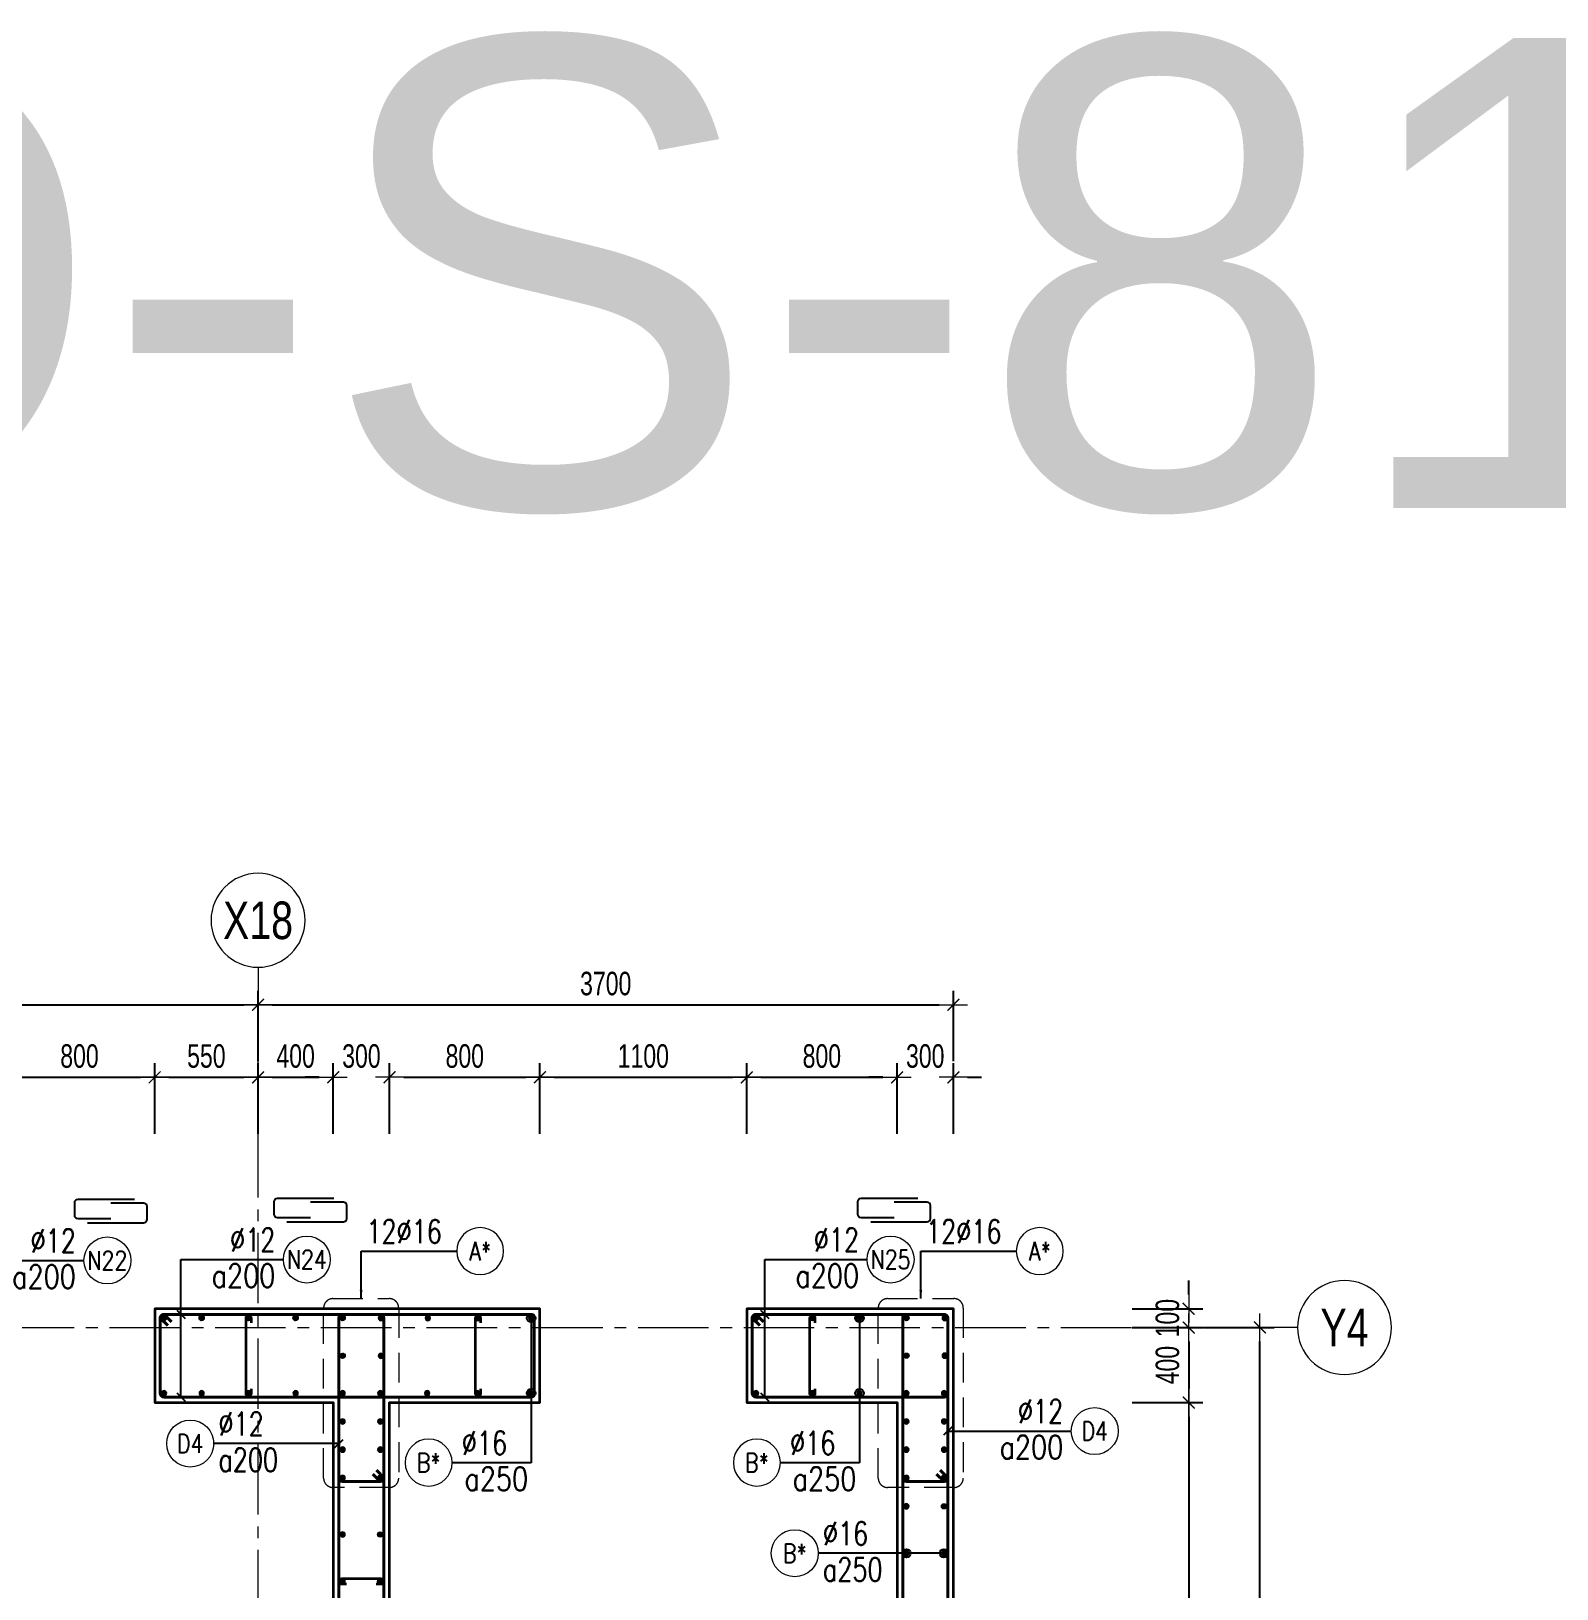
# Model space of a CAD drawing. Header units: millimetres. Extents: x 738475 to 1279438, y -34239 to 156422.
# Drawn here: x 1071865 to 1079982, y 109507 to 117798 of the extents above; entities that cross this region are included whole.
import ezdxf
from ezdxf.enums import TextEntityAlignment as Align

# ---------------------------------------------------------------- set-up
doc = ezdxf.new("R2010")
doc.units = ezdxf.units.MM
doc.header["$MEASUREMENT"] = 0
for name, pattern in [('HIDDEN2', [4.7625, 3.175, -1.5875]), ('HT_Dim Grid$0$CENTER2', [1.125, 0.75, -0.125, 0.125, -0.125]), ('HT_Grid$0$CENTER2', [1.125, 0.75, -0.125, 0.125, -0.125])]:
    doc.linetypes.add(name, pattern=pattern)
doc.layers.get('0').update_dxf_attribs({"lineweight": 20})
doc.layers.get('Defpoints').update_dxf_attribs({"color": 151, "lineweight": 9})
for name, color, linetype, lineweight in [('HT_Dim Grid$0$NDC_S_AXIS', 5, 'HT_Dim Grid$0$CENTER2', 13), ('HT_Dim Grid$0$NDC_S_SYMBOL', 1, 'Continuous', 15), ('HT_Dim Grid$0$NDC_S_TEXT SYMBOL', 7, 'Continuous', 20), ('HT_Grid$0$NDC_S_AXIS', 5, 'HT_Grid$0$CENTER2', 13), ('KC-LEADER', 153, 'Continuous', 18), ('KC-THEP', 6, 'Continuous', 40), ('NDC_S_DIM', 1, 'Continuous', 15), ('NDC_S_ENG TEXT', 2, 'Continuous', 20), ('NDC_S_HIDDEN', 8, 'HIDDEN2', 13), ('NDC_S_LEADER', 1, 'Continuous', 15), ('NDC_S_REBAR', 4, 'Continuous', 35), ('NDC_S_STIRRUP', 4, 'Continuous', 40), ('NDC_S_VN TEXT', 7, 'Continuous', 20), ('NDC_S_WALL', 6, 'Continuous', 35)]:
    doc.layers.add(name, color=color, linetype=linetype, lineweight=lineweight)
doc.layers.add('Leader', color=6, linetype='Continuous')
doc.layers.add('Ligature', color=1, linetype='Continuous')
doc.styles.add('HT_Dim Grid$0$NDC_ANNO', font='', dxfattribs={"width": 0.8})
doc.styles.add('NDC_DIM', font='', dxfattribs={"width": 0.75})
doc.styles.add('NDC_EN TXT', font='romans.shx', dxfattribs={"width": 0.8})
doc.styles.get("Standard").update_dxf_attribs({"font": 'arial.ttf'})
doc.styles.get('HT_Dim Grid$0$NDC_ANNO').set_extended_font_data('Dotum')
doc.styles.get('NDC_DIM').set_extended_font_data('Dotum')
doc.dimstyles.new('NDC_dim_30', dxfattribs={"dimscale": 30, "dimtxt": 2.5, "dimasz": 1.5, "dimexe": 1.5, "dimexo": 2.5, "dimgap": 1, "dimtad": 1, "dimdec": 0, "dimzin": 0, "dimdsep": 46, "dimtxsty": 'NDC_DIM', "dimblk": 'DIMMARK', "dimcen": 0.09, "dimdle": 1.2, "dimclrd": 1, "dimclre": 1, "dimclrt": 3, "dimadec": 0, "dimazin": 0, "dimtfac": 1, "dimtdec": 0, "dimtix": 1, "dimtofl": 0, "dimtmove": 0, "dimatfit": 3, "dimfxl": 6, "dimfxlon": 1, "dimtolj": 1, "dimtzin": 0, "dimarcsym": 0})
doc.dimstyles.new('NDC_dim_50', dxfattribs={"dimscale": 50, "dimtxt": 2.5, "dimasz": 1.5, "dimexe": 1.5, "dimexo": 2.5, "dimgap": 1, "dimtad": 1, "dimdec": 0, "dimzin": 0, "dimdsep": 46, "dimtxsty": 'NDC_DIM', "dimblk": 'DIMMARK', "dimcen": 0.09, "dimdle": 1.2, "dimclrd": 1, "dimclre": 1, "dimclrt": 3, "dimadec": 0, "dimazin": 0, "dimtfac": 1, "dimtdec": 0, "dimtix": 1, "dimtofl": 0, "dimtmove": 0, "dimatfit": 3, "dimfxl": 6, "dimfxlon": 1, "dimtolj": 1, "dimtzin": 0, "dimarcsym": 0})

# ---------------------------------------------------------------- blocks, each defined once
blk = doc.blocks.new('THEP')
at = {"layer": 'KC-LEADER', "color": 6}
blk.add_circle((0, 0), 14, dxfattribs=at)
at = {"layer": 'KC-THEP'}
for p, q in [((-14, 0), (14, 0)), ((9.9, 9.9), (-9.9, -9.9)), ((-9.9, 9.9), (9.9, -9.9)), ((0, 14), (0, -14))]:
    blk.add_line(p, q, dxfattribs=at)
blk = doc.blocks.new('DIMMARK')
at = {"layer": 'NDC_S_DIM', "color": 1}
blk.add_line((-1.5, 0), (1, 0), dxfattribs=at)
at = {"layer": 'NDC_S_DIM', "color": 2, "const_width": 0.1}
blk.add_lwpolyline([(-0.42, -0.42), (0.42, 0.42)], dxfattribs=at)
blk = doc.blocks.new('*U13')
blk.add_circle((-2.5, 0), 2.5)
at = {"layer": 'NDC_S_VN TEXT', "color": 3, "style": 'NDC_EN TXT', "width": 0.75}
blk.add_attdef('DK1', (0.5, 0.85), '', height=2.5, dxfattribs=at)
at = {"layer": 'NDC_S_VN TEXT', "color": 7, "style": 'NDC_EN TXT', "width": 0.8}
blk.add_attdef('SH2', text='', height=2, dxfattribs=at).set_placement((-2.5, 0), align=Align.MIDDLE)
blk = doc.blocks.new('*U10')
blk.add_circle((2.5, 0), 2.5)
at = {"layer": 'NDC_S_VN TEXT', "color": 3, "style": 'NDC_EN TXT'}
for tag, width, p in [('DK2', 0.75, (-0.85, 0.85)), ('KC2', 0.8, (-0.85, -2.97))]:
    blk.add_attdef(tag, text='', height=2.5, dxfattribs=dict(at, width=width)).set_placement(p, align=Align.RIGHT)
at = {"layer": 'NDC_S_VN TEXT', "color": 7, "style": 'NDC_EN TXT', "width": 0.8}
blk.add_attdef('SH3', text='', height=2, dxfattribs=at).set_placement((2.5, 0), align=Align.MIDDLE)
blk = doc.blocks.new('*U11')
blk.add_circle((-2.5, 0), 2.5)
at = {"layer": 'NDC_S_VN TEXT', "color": 3, "style": 'NDC_EN TXT', "width": 0.75}
for tag, p in [('DK1', (0.5, 0.85)), ('KC1', (0.5, -2.97))]:
    blk.add_attdef(tag, p, '', height=2.5, dxfattribs=at)
at = {"layer": 'NDC_S_VN TEXT', "color": 7, "style": 'NDC_EN TXT', "width": 0.8}
blk.add_attdef('SH2', text='', height=2, dxfattribs=at).set_placement((-2.5, 0), align=Align.MIDDLE)
blk = doc.blocks.new('*D1161')
at = {"layer": 'Defpoints', "color": 0, "transparency": 16777216}
for p in [(1073071.7, 112615.3), (1073071.7, 111712.3), (1064282.8, 110918.1)]:
    blk.add_point(p, dxfattribs=at)
at = {"layer": 'NDC_S_DIM', "color": 1, "lineweight": -2, "transparency": 16777216}
for p, q in [((1064282.8, 112315.3), (1064282.8, 112690.3)), ((1073071.7, 112315.3), (1073071.7, 112690.3)), ((1064357.8, 112615.3), (1072996.7, 112615.3))]:
    blk.add_line(p, q, dxfattribs=at)
at = {"layer": 'NDC_S_DIM', "color": 1, "lineweight": -2, "transparency": 16777216, "xscale": 75, "yscale": 75, "zscale": 75, "rotation": 180}
blk.add_blockref('DIMMARK', (1064282.8, 112615.3), dxfattribs=at)
at = {"layer": 'NDC_S_DIM', "color": 1, "lineweight": -2, "transparency": 16777216, "xscale": 75, "yscale": 75, "zscale": 75}
blk.add_blockref('DIMMARK', (1073071.7, 112615.3), dxfattribs=at)
at = {"layer": 'NDC_S_DIM', "color": 3, "transparency": 16777216, "insert": (1068677.2, 112727.9), "char_height": 125, "attachment_point": 5, "style": 'NDC_DIM'}
blk.add_mtext('\\A1;8789', dxfattribs=at)
blk = doc.blocks.new('*D1162')
at = {"layer": 'Defpoints', "color": 0, "transparency": 16777216}
for p in [(1076771.7, 110997.8), (1078023.5, 110997.8), (1076771.7, 110897.8)]:
    blk.add_point(p, dxfattribs=at)
at = {"layer": 'NDC_S_DIM', "color": 1, "lineweight": -2, "transparency": 16777216}
for p, q in [((1078023.5, 111072.8), (1078023.5, 111147.8)), ((1077723.5, 110997.8), (1078098.5, 110997.8)), ((1077723.5, 110897.8), (1078098.5, 110897.8)), ((1078023.5, 110822.8), (1078023.5, 110747.8))]:
    blk.add_line(p, q, dxfattribs=at)
at = {"layer": 'NDC_S_DIM', "color": 1, "lineweight": -2, "transparency": 16777216, "xscale": 75, "yscale": 75, "zscale": 75}
for p, rotation in [((1078023.5, 110997.8), 270), ((1078023.5, 110897.8), 90)]:
    blk.add_blockref('DIMMARK', p, dxfattribs=dict(at, rotation=rotation))
at = {"layer": 'NDC_S_DIM', "color": 3, "transparency": 16777216, "insert": (1077910.9, 110947.8), "char_height": 125, "attachment_point": 5, "rotation": 90, "style": 'NDC_DIM'}
blk.add_mtext('\\A1;100', dxfattribs=at)
blk = doc.blocks.new('*D1163')
at = {"layer": 'Defpoints', "color": 0, "transparency": 16777216}
for p in [(1076771.7, 110897.8), (1078402.6, 110897.8), (1076771.7, 101897.8)]:
    blk.add_point(p, dxfattribs=at)
at = {"layer": 'NDC_S_DIM', "color": 1, "lineweight": -2, "transparency": 16777216}
for p, q in [((1078102.6, 110897.8), (1078477.6, 110897.8)), ((1078402.6, 101972.8), (1078402.6, 110822.8)), ((1078102.6, 101897.8), (1078477.6, 101897.8))]:
    blk.add_line(p, q, dxfattribs=at)
at = {"layer": 'NDC_S_DIM', "color": 1, "lineweight": -2, "transparency": 16777216, "xscale": 75, "yscale": 75, "zscale": 75}
for p, rotation in [((1078402.6, 110897.8), 90), ((1078402.6, 101897.8), 270)]:
    blk.add_blockref('DIMMARK', p, dxfattribs=dict(at, rotation=rotation))
at = {"layer": 'NDC_S_DIM', "color": 3, "transparency": 16777216, "insert": (1078290, 106397.8), "char_height": 125, "attachment_point": 5, "rotation": 90, "style": 'NDC_DIM'}
blk.add_mtext('\\A1;9000', dxfattribs=at)
blk = doc.blocks.new('A$C72321851')
at = {"layer": 'Ligature'}
for points in [[(-60.9, -129.3), (-60.9, 170.9, -0.414214), (-43.3, 188.5), (25.8, 188.5, -0.414214), (43.4, 170.9), (43.4, -4.3)], [(-39.7, -4.3), (-39.7, -179.5, 0.414214), (-22.1, -197.1), (47, -197.1, 0.414214), (64.6, -179.5), (64.6, 120.7)]]:
    blk.add_lwpolyline(points, format="xyb", dxfattribs=at)
blk = doc.blocks.new('*D1168')
at = {"layer": 'Defpoints', "color": 0, "ltscale": 200, "transparency": 16777216}
for p in [(1072521.7, 112229.5), (1071721.7, 110497.8), (1072521.7, 110497.8)]:
    blk.add_point(p, dxfattribs=at)
at = {"layer": 'NDC_S_DIM', "color": 1, "lineweight": -2, "ltscale": 200, "transparency": 16777216}
for p, q in [((1071721.7, 111929.5), (1071721.7, 112304.5)), ((1072521.7, 111929.5), (1072521.7, 112304.5)), ((1071796.7, 112229.5), (1072446.7, 112229.5))]:
    blk.add_line(p, q, dxfattribs=at)
at = {"layer": 'NDC_S_DIM', "color": 1, "lineweight": -2, "ltscale": 200, "transparency": 16777216, "xscale": 75, "yscale": 75, "zscale": 75, "rotation": 180}
blk.add_blockref('DIMMARK', (1071721.7, 112229.5), dxfattribs=at)
at = {"layer": 'NDC_S_DIM', "color": 1, "lineweight": -2, "ltscale": 200, "transparency": 16777216, "xscale": 75, "yscale": 75, "zscale": 75}
blk.add_blockref('DIMMARK', (1072521.7, 112229.5), dxfattribs=at)
at = {"layer": 'NDC_S_DIM', "color": 3, "ltscale": 200, "transparency": 16777216, "insert": (1072121.7, 112342.1), "char_height": 125, "attachment_point": 5, "style": 'NDC_DIM'}
blk.add_mtext('\\A1;800', dxfattribs=at)
blk = doc.blocks.new('*D1169')
at = {"layer": 'Defpoints', "color": 0, "ltscale": 200, "transparency": 16777216}
for p in [(1073771.7, 112229.5), (1073471.7, 110497.8), (1073771.7, 110497.8)]:
    blk.add_point(p, dxfattribs=at)
at = {"layer": 'NDC_S_DIM', "color": 1, "lineweight": -2, "ltscale": 200, "transparency": 16777216}
for p, q in [((1073471.7, 111929.5), (1073471.7, 112304.5)), ((1073771.7, 111929.5), (1073771.7, 112304.5)), ((1073396.7, 112229.5), (1073321.7, 112229.5)), ((1073846.7, 112229.5), (1073921.7, 112229.5))]:
    blk.add_line(p, q, dxfattribs=at)
at = {"layer": 'NDC_S_DIM', "color": 1, "lineweight": -2, "ltscale": 200, "transparency": 16777216, "xscale": 75, "yscale": 75, "zscale": 75}
blk.add_blockref('DIMMARK', (1073471.7, 112229.5), dxfattribs=at)
at = {"layer": 'NDC_S_DIM', "color": 1, "lineweight": -2, "ltscale": 200, "transparency": 16777216, "xscale": 75, "yscale": 75, "zscale": 75, "rotation": 180}
blk.add_blockref('DIMMARK', (1073771.7, 112229.5), dxfattribs=at)
at = {"layer": 'NDC_S_DIM', "color": 3, "ltscale": 200, "transparency": 16777216, "insert": (1073621.7, 112342.1), "char_height": 125, "attachment_point": 5, "style": 'NDC_DIM'}
blk.add_mtext('\\A1;300', dxfattribs=at)
blk = doc.blocks.new('*D1170')
at = {"layer": 'Defpoints', "color": 0, "ltscale": 200, "transparency": 16777216}
for p in [(1074571.7, 112229.5), (1073771.7, 110497.8), (1074571.7, 110497.8)]:
    blk.add_point(p, dxfattribs=at)
at = {"layer": 'NDC_S_DIM', "color": 1, "lineweight": -2, "ltscale": 200, "transparency": 16777216}
for p, q in [((1073771.7, 111929.5), (1073771.7, 112304.5)), ((1074571.7, 111929.5), (1074571.7, 112304.5)), ((1073846.7, 112229.5), (1074496.7, 112229.5))]:
    blk.add_line(p, q, dxfattribs=at)
at = {"layer": 'NDC_S_DIM', "color": 1, "lineweight": -2, "ltscale": 200, "transparency": 16777216, "xscale": 75, "yscale": 75, "zscale": 75, "rotation": 180}
blk.add_blockref('DIMMARK', (1073771.7, 112229.5), dxfattribs=at)
at = {"layer": 'NDC_S_DIM', "color": 1, "lineweight": -2, "ltscale": 200, "transparency": 16777216, "xscale": 75, "yscale": 75, "zscale": 75}
blk.add_blockref('DIMMARK', (1074571.7, 112229.5), dxfattribs=at)
at = {"layer": 'NDC_S_DIM', "color": 3, "ltscale": 200, "transparency": 16777216, "insert": (1074171.7, 112342.1), "char_height": 125, "attachment_point": 5, "style": 'NDC_DIM'}
blk.add_mtext('\\A1;800', dxfattribs=at)
blk = doc.blocks.new('*D1171')
at = {"layer": 'Defpoints', "color": 0, "ltscale": 200, "transparency": 16777216}
for p in [(1075671.7, 112229.5), (1074571.7, 110497.8), (1075671.7, 110497.8)]:
    blk.add_point(p, dxfattribs=at)
at = {"layer": 'NDC_S_DIM', "color": 1, "lineweight": -2, "ltscale": 200, "transparency": 16777216}
for p, q in [((1074571.7, 111929.5), (1074571.7, 112304.5)), ((1075671.7, 111929.5), (1075671.7, 112304.5)), ((1074646.7, 112229.5), (1075596.7, 112229.5))]:
    blk.add_line(p, q, dxfattribs=at)
at = {"layer": 'NDC_S_DIM', "color": 1, "lineweight": -2, "ltscale": 200, "transparency": 16777216, "xscale": 75, "yscale": 75, "zscale": 75, "rotation": 180}
blk.add_blockref('DIMMARK', (1074571.7, 112229.5), dxfattribs=at)
at = {"layer": 'NDC_S_DIM', "color": 1, "lineweight": -2, "ltscale": 200, "transparency": 16777216, "xscale": 75, "yscale": 75, "zscale": 75}
blk.add_blockref('DIMMARK', (1075671.7, 112229.5), dxfattribs=at)
at = {"layer": 'NDC_S_DIM', "color": 3, "ltscale": 200, "transparency": 16777216, "insert": (1075121.7, 112342.1), "char_height": 125, "attachment_point": 5, "style": 'NDC_DIM'}
blk.add_mtext('\\A1;1100', dxfattribs=at)
blk = doc.blocks.new('*D1172')
at = {"layer": 'Defpoints', "color": 0, "ltscale": 200, "transparency": 16777216}
for p in [(1076471.7, 112229.5), (1075671.7, 110497.8), (1076471.7, 110497.8)]:
    blk.add_point(p, dxfattribs=at)
at = {"layer": 'NDC_S_DIM', "color": 1, "lineweight": -2, "ltscale": 200, "transparency": 16777216}
for p, q in [((1075671.7, 111929.5), (1075671.7, 112304.5)), ((1076471.7, 111929.5), (1076471.7, 112304.5)), ((1075746.7, 112229.5), (1076396.7, 112229.5))]:
    blk.add_line(p, q, dxfattribs=at)
at = {"layer": 'NDC_S_DIM', "color": 1, "lineweight": -2, "ltscale": 200, "transparency": 16777216, "xscale": 75, "yscale": 75, "zscale": 75, "rotation": 180}
blk.add_blockref('DIMMARK', (1075671.7, 112229.5), dxfattribs=at)
at = {"layer": 'NDC_S_DIM', "color": 1, "lineweight": -2, "ltscale": 200, "transparency": 16777216, "xscale": 75, "yscale": 75, "zscale": 75}
blk.add_blockref('DIMMARK', (1076471.7, 112229.5), dxfattribs=at)
at = {"layer": 'NDC_S_DIM', "color": 3, "ltscale": 200, "transparency": 16777216, "insert": (1076071.7, 112342.1), "char_height": 125, "attachment_point": 5, "style": 'NDC_DIM'}
blk.add_mtext('\\A1;800', dxfattribs=at)
blk = doc.blocks.new('*D1173')
at = {"layer": 'Defpoints', "color": 0, "ltscale": 200, "transparency": 16777216}
for p in [(1076771.7, 112229.5), (1076471.7, 110497.8), (1076771.7, 110497.8)]:
    blk.add_point(p, dxfattribs=at)
at = {"layer": 'NDC_S_DIM', "color": 1, "lineweight": -2, "ltscale": 200, "transparency": 16777216}
for p, q in [((1076471.7, 111929.5), (1076471.7, 112304.5)), ((1076771.7, 111929.5), (1076771.7, 112304.5)), ((1076396.7, 112229.5), (1076321.7, 112229.5)), ((1076846.7, 112229.5), (1076921.7, 112229.5))]:
    blk.add_line(p, q, dxfattribs=at)
at = {"layer": 'NDC_S_DIM', "color": 1, "lineweight": -2, "ltscale": 200, "transparency": 16777216, "xscale": 75, "yscale": 75, "zscale": 75}
blk.add_blockref('DIMMARK', (1076471.7, 112229.5), dxfattribs=at)
at = {"layer": 'NDC_S_DIM', "color": 1, "lineweight": -2, "ltscale": 200, "transparency": 16777216, "xscale": 75, "yscale": 75, "zscale": 75, "rotation": 180}
blk.add_blockref('DIMMARK', (1076771.7, 112229.5), dxfattribs=at)
at = {"layer": 'NDC_S_DIM', "color": 3, "ltscale": 200, "transparency": 16777216, "insert": (1076621.7, 112342.1), "char_height": 125, "attachment_point": 5, "style": 'NDC_DIM'}
blk.add_mtext('\\A1;300', dxfattribs=at)
blk = doc.blocks.new('*U20')
at = {"layer": 'HT_Dim Grid$0$NDC_S_SYMBOL'}
blk.add_line((5, 0), (9, 0), dxfattribs=at)
blk.add_circle((0, 0), 5, dxfattribs=at)
at = {"layer": 'HT_Dim Grid$0$NDC_S_TEXT SYMBOL', "color": 7, "style": 'HT_Dim Grid$0$NDC_ANNO', "width": 0.8}
blk.add_attdef('GRID', text='', height=4, rotation=270, dxfattribs=at).set_placement((0, 0), align=Align.MIDDLE)
blk = doc.blocks.new('*D1182')
at = {"layer": 'Defpoints', "color": 0, "ltscale": 200, "transparency": 16777216}
for p in [(1076771.7, 110897.8), (1076471.7, 110497.8), (1078023.5, 110497.8)]:
    blk.add_point(p, dxfattribs=at)
at = {"layer": 'NDC_S_DIM', "color": 1, "lineweight": -2, "ltscale": 200, "transparency": 16777216}
for p, q in [((1077723.5, 110897.8), (1078098.5, 110897.8)), ((1078023.5, 110822.8), (1078023.5, 110572.8)), ((1077723.5, 110497.8), (1078098.5, 110497.8))]:
    blk.add_line(p, q, dxfattribs=at)
at = {"layer": 'NDC_S_DIM', "color": 1, "lineweight": -2, "ltscale": 200, "transparency": 16777216, "xscale": 75, "yscale": 75, "zscale": 75}
for p, rotation in [((1078023.5, 110897.8), 90), ((1078023.5, 110497.8), 270)]:
    blk.add_blockref('DIMMARK', p, dxfattribs=dict(at, rotation=rotation))
at = {"layer": 'NDC_S_DIM', "color": 3, "ltscale": 200, "transparency": 16777216, "insert": (1077910.9, 110697.8), "char_height": 125, "attachment_point": 5, "rotation": 90, "style": 'NDC_DIM'}
blk.add_mtext('\\A1;400', dxfattribs=at)
blk = doc.blocks.new('*D1183')
at = {"layer": 'Defpoints', "color": 0, "ltscale": 200, "transparency": 16777216}
for p in [(1076471.7, 110497.8), (1076471.7, 107997.8), (1078023.5, 107997.8)]:
    blk.add_point(p, dxfattribs=at)
at = {"layer": 'NDC_S_DIM', "color": 1, "lineweight": -2, "ltscale": 200, "transparency": 16777216}
for p, q in [((1077723.5, 110497.8), (1078098.5, 110497.8)), ((1078023.5, 110422.8), (1078023.5, 108072.8)), ((1077723.5, 107997.8), (1078098.5, 107997.8))]:
    blk.add_line(p, q, dxfattribs=at)
at = {"layer": 'NDC_S_DIM', "color": 1, "lineweight": -2, "ltscale": 200, "transparency": 16777216, "xscale": 75, "yscale": 75, "zscale": 75}
for p, rotation in [((1078023.5, 110497.8), 90), ((1078023.5, 107997.8), 270)]:
    blk.add_blockref('DIMMARK', p, dxfattribs=dict(at, rotation=rotation))
at = {"layer": 'NDC_S_DIM', "color": 3, "ltscale": 200, "transparency": 16777216, "insert": (1077910.9, 109247.8), "char_height": 125, "attachment_point": 5, "rotation": 90, "style": 'NDC_DIM'}
blk.add_mtext('\\A1;2500', dxfattribs=at)
blk = doc.blocks.new('*U19')
at = {"layer": 'HT_Dim Grid$0$NDC_S_SYMBOL'}
blk.add_line((0, 5), (0, 9), dxfattribs=at)
blk.add_circle((0, 0), 5, dxfattribs=at)
at = {"layer": 'HT_Dim Grid$0$NDC_S_TEXT SYMBOL', "color": 7, "style": 'HT_Dim Grid$0$NDC_ANNO', "width": 0.8}
blk.add_attdef('GRID', text='', height=4, dxfattribs=at).set_placement((0, 0), align=Align.MIDDLE)
blk = doc.blocks.new('*D1188')
at = {"layer": 'Defpoints', "color": 0, "ltscale": 200, "transparency": 16777216}
for p in [(1076771.7, 112615.3), (1073071.7, 111712.3), (1076771.7, 110831.8)]:
    blk.add_point(p, dxfattribs=at)
at = {"layer": 'NDC_S_DIM', "color": 1, "lineweight": -2, "ltscale": 200, "transparency": 16777216}
for p, q in [((1073071.7, 112315.3), (1073071.7, 112690.3)), ((1076771.7, 112315.3), (1076771.7, 112690.3)), ((1073146.7, 112615.3), (1076696.7, 112615.3))]:
    blk.add_line(p, q, dxfattribs=at)
at = {"layer": 'NDC_S_DIM', "color": 1, "lineweight": -2, "ltscale": 200, "transparency": 16777216, "xscale": 75, "yscale": 75, "zscale": 75, "rotation": 180}
blk.add_blockref('DIMMARK', (1073071.7, 112615.3), dxfattribs=at)
at = {"layer": 'NDC_S_DIM', "color": 1, "lineweight": -2, "ltscale": 200, "transparency": 16777216, "xscale": 75, "yscale": 75, "zscale": 75}
blk.add_blockref('DIMMARK', (1076771.7, 112615.3), dxfattribs=at)
at = {"layer": 'NDC_S_DIM', "color": 3, "ltscale": 200, "transparency": 16777216, "insert": (1074921.7, 112727.9), "char_height": 125, "attachment_point": 5, "style": 'NDC_DIM'}
blk.add_mtext('\\A1;3700', dxfattribs=at)
blk = doc.blocks.new('*D1189')
at = {"layer": 'Defpoints', "color": 0, "ltscale": 200, "transparency": 16777216}
for p in [(1073071.7, 112229.5), (1073071.7, 111712.3), (1072521.7, 110497.8)]:
    blk.add_point(p, dxfattribs=at)
at = {"layer": 'NDC_S_DIM', "color": 1, "lineweight": -2, "ltscale": 200, "transparency": 16777216}
for p, q in [((1072521.7, 111929.5), (1072521.7, 112304.5)), ((1073071.7, 111929.5), (1073071.7, 112304.5)), ((1072596.7, 112229.5), (1072996.7, 112229.5))]:
    blk.add_line(p, q, dxfattribs=at)
at = {"layer": 'NDC_S_DIM', "color": 1, "lineweight": -2, "ltscale": 200, "transparency": 16777216, "xscale": 75, "yscale": 75, "zscale": 75, "rotation": 180}
blk.add_blockref('DIMMARK', (1072521.7, 112229.5), dxfattribs=at)
at = {"layer": 'NDC_S_DIM', "color": 1, "lineweight": -2, "ltscale": 200, "transparency": 16777216, "xscale": 75, "yscale": 75, "zscale": 75}
blk.add_blockref('DIMMARK', (1073071.7, 112229.5), dxfattribs=at)
at = {"layer": 'NDC_S_DIM', "color": 3, "ltscale": 200, "transparency": 16777216, "insert": (1072796.7, 112342.1), "char_height": 125, "attachment_point": 5, "style": 'NDC_DIM'}
blk.add_mtext('\\A1;550', dxfattribs=at)
blk = doc.blocks.new('*D1190')
at = {"layer": 'Defpoints', "color": 0, "ltscale": 200, "transparency": 16777216}
for p in [(1073471.7, 112229.5), (1073471.7, 111936.7), (1073071.7, 111712.3)]:
    blk.add_point(p, dxfattribs=at)
at = {"layer": 'NDC_S_DIM', "color": 1, "lineweight": -2, "ltscale": 200, "transparency": 16777216}
for p, q in [((1073071.7, 111929.5), (1073071.7, 112304.5)), ((1073471.7, 112061.7), (1073471.7, 112304.5)), ((1073146.7, 112229.5), (1073396.7, 112229.5))]:
    blk.add_line(p, q, dxfattribs=at)
at = {"layer": 'NDC_S_DIM', "color": 1, "lineweight": -2, "ltscale": 200, "transparency": 16777216, "xscale": 75, "yscale": 75, "zscale": 75, "rotation": 180}
blk.add_blockref('DIMMARK', (1073071.7, 112229.5), dxfattribs=at)
at = {"layer": 'NDC_S_DIM', "color": 1, "lineweight": -2, "ltscale": 200, "transparency": 16777216, "xscale": 75, "yscale": 75, "zscale": 75}
blk.add_blockref('DIMMARK', (1073471.7, 112229.5), dxfattribs=at)
at = {"layer": 'NDC_S_DIM', "color": 3, "ltscale": 200, "transparency": 16777216, "insert": (1073271.7, 112342.1), "char_height": 125, "attachment_point": 5, "style": 'NDC_DIM'}
blk.add_mtext('\\A1;400', dxfattribs=at)

msp = doc.modelspace()

# ---------------------------------------------------------------- linework, layer by layer
at = {"layer": 'HT_Grid$0$NDC_S_AXIS', "ltscale": 500}
for p, q in [((1073071.673, 100339.235), (1073071.673, 112615.349)), ((1062156.128, 110897.806), (1078402.583, 110897.806))]:
    msp.add_line(p, q, dxfattribs=at)
at = {"layer": 'NDC_S_HIDDEN', "ltscale": 50}
for points in [[(1073470.512, 111051.634), (1073770.112, 111051.634, -0.41421356), (1073820.112, 111001.634), (1073820.112, 110096.408, -0.41421356), (1073770.112, 110046.408), (1073470.512, 110046.408, -0.41421356), (1073420.512, 110096.408), (1073420.512, 111001.634, -0.41421356)], [(1076421.673, 111051.634), (1076774.324, 111051.634, -0.41421356), (1076824.324, 111001.634), (1076824.324, 110096.408, -0.41421356), (1076774.324, 110046.408), (1076421.673, 110046.408, -0.41421356), (1076371.673, 110096.408), (1076371.673, 111001.634, -0.41421356)]]:
    msp.add_lwpolyline(points, format="xyb", close=True, dxfattribs=at)
at = {"layer": 'NDC_S_REBAR'}
for points in [[(1073036.362, 110922.261), (1073036.362, 110947.261, 1), (1073006.362, 110947.261), (1073006.362, 110547.261, 1), (1073036.362, 110547.261), (1073036.362, 110572.261)], [(1074257.289, 110922.261), (1074257.289, 110947.261, 1), (1074227.289, 110947.261), (1074227.289, 110547.261, 1), (1074257.289, 110547.261), (1074257.289, 110572.261)], [(1076036.362, 110922.261), (1076036.362, 110947.261, 1), (1076006.362, 110947.261), (1076006.362, 110547.261, 1), (1076036.362, 110547.261), (1076036.362, 110572.261)], [(1073543.099, 109531.26), (1073518.099, 109531.26, -1), (1073518.099, 109561.26), (1073725.123, 109561.26, -1), (1073725.123, 109531.26), (1073700.123, 109531.26)]]:
    msp.add_lwpolyline(points, format="xyb", dxfattribs=at)
at = {"layer": 'NDC_S_STIRRUP'}
for points in [[(1072611.673, 110927.806), (1072571.673, 110967.806, 0.41421356), (1072551.673, 110947.806), (1072551.673, 110547.806, 0.41421356), (1072571.673, 110527.806), (1074521.673, 110527.806, 0.41421356), (1074541.673, 110547.806), (1074541.673, 110947.806, 0.41421356), (1074521.673, 110967.806), (1072571.673, 110967.806, 0.41421356), (1072551.673, 110947.806), (1072591.673, 110907.806)], [(1073701.673, 101887.806), (1073741.673, 101847.806, -0.41421356), (1073721.673, 101827.806), (1073521.673, 101827.806, -0.41421356), (1073501.673, 101847.806), (1073501.673, 110947.806, -0.41421356), (1073521.673, 110967.806), (1073721.673, 110967.806, -0.41421356), (1073741.673, 110947.806), (1073741.673, 101847.806, -0.41421356), (1073721.673, 101827.806), (1073681.673, 101867.806)], [(1073701.783, 110137.806), (1073741.783, 110097.806, -0.41421356), (1073721.783, 110077.806), (1073521.783, 110077.806, -0.41421356), (1073501.783, 110097.806), (1073501.673, 110947.806, -0.41421356), (1073521.673, 110967.806), (1073721.673, 110967.806, -0.41421356), (1073741.673, 110947.806), (1073741.783, 110097.806, -0.41421356), (1073721.783, 110077.806), (1073681.783, 110117.806)], [(1075761.673, 110927.806), (1075721.673, 110967.806, 0.41421356), (1075701.673, 110947.806), (1075701.673, 110547.806, 0.41421356), (1075721.673, 110527.806), (1076721.673, 110527.806, 0.41421356), (1076741.673, 110547.806), (1076741.673, 110947.806, 0.41421356), (1076721.673, 110967.806), (1075721.673, 110967.806, 0.41421356), (1075701.673, 110947.806), (1075741.673, 110907.806)], [(1076701.673, 107137.806), (1076741.673, 107097.806, -0.41421356), (1076721.673, 107077.806), (1076521.673, 107077.806, -0.41421356), (1076501.673, 107097.806), (1076501.673, 110947.806, -0.41421356), (1076521.673, 110967.806), (1076721.673, 110967.806, -0.41421356), (1076741.673, 110947.806), (1076741.673, 107097.806, -0.41421356), (1076721.673, 107077.806), (1076681.673, 107117.806)], [(1076701.783, 110137.806), (1076741.783, 110097.806, -0.41421356), (1076721.783, 110077.806), (1076521.783, 110077.806, -0.41421356), (1076501.783, 110097.806), (1076501.673, 110947.806, -0.41421356), (1076521.673, 110967.806), (1076721.673, 110967.806, -0.41421356), (1076741.673, 110947.806), (1076741.783, 110097.806, -0.41421356), (1076721.783, 110077.806), (1076681.783, 110117.806)]]:
    msp.add_lwpolyline(points, format="xyb", dxfattribs=at)
at = {"layer": 'NDC_S_WALL'}
msp.add_lwpolyline([(1069171.673, 101797.806), (1076771.673, 101797.806), (1076771.673, 102947.806), (1076471.673, 102947.806), (1076471.673, 102297.806), (1073771.673, 102297.806), (1073771.673, 107697.806), (1076471.673, 107697.806), (1076471.673, 107047.806), (1076771.673, 107047.806), (1076771.673, 110997.806), (1075671.673, 110997.806), (1075671.673, 110497.806), (1076471.673, 110497.806), (1076471.673, 107997.806), (1073771.673, 107997.806), (1073771.673, 110497.806), (1074571.673, 110497.806), (1074571.673, 110997.806), (1072522.843, 110997.806), (1072522.843, 110497.806), (1073471.673, 110497.806), (1073471.673, 108597.806), (1070671.673, 108597.806)], dxfattribs=at)

# ---------------------------------------------------------------- block references
at = {"layer": 'HT_Dim Grid$0$NDC_S_AXIS'}
ref = msp.add_blockref('*U19', (1073071.673, 113065.349), dxfattribs=dict(at, xscale=-50, yscale=50, zscale=50, rotation=180))
ref.add_attrib('GRID', 'X18', dxfattribs={"layer": 'HT_Dim Grid$0$NDC_S_TEXT SYMBOL', "color": 7, "height": 200, "style": 'HT_Dim Grid$0$NDC_ANNO', "width": 0.8}).set_placement((1073071.673, 113065.349), align=Align.MIDDLE)
ref = msp.add_blockref('*U20', (1078852.583, 110897.806), dxfattribs=dict(at, xscale=-50, yscale=50, zscale=50))
ref.add_attrib('GRID', 'Y4', dxfattribs={"layer": 'HT_Dim Grid$0$NDC_S_TEXT SYMBOL', "color": 7, "height": 200, "style": 'HT_Dim Grid$0$NDC_ANNO', "width": 0.8}).set_placement((1078852.583, 110897.806), align=Align.MIDDLE)
at = {"layer": 'KC-THEP'}
for p, rotation in [((1072571.673, 110947.806), 9.668564436380946), ((1072771.673, 110947.806), 9.668564436380946), ((1073021.673, 110947.806), 9.668564436380946), ((1073271.673, 110947.806), 9.668564436380946), ((1073521.673, 110947.806), 9.668564436380946), ((1075721.673, 110947.806), 9.668564436380946), ((1076021.673, 110947.806), 9.668564436380946), ((1076271.673, 110947.806), 9.668564436380946), ((1076521.673, 110947.806), 9.668564436380946), ((1073521.673, 110747.415), 9.668564436380946), ((1076521.673, 110747.806), 9.668564436380946), ((1076721.644, 109945.959), 9.66856443638095), ((1073721.644, 109795.959), 9.66856443638095), ((1076721.644, 109695.959), 9.66856443638095), ((1073721.644, 109545.959), 9.66856443638095)]:
    msp.add_blockref('THEP', p, dxfattribs=dict(at, rotation=rotation))
at = {"layer": 'KC-THEP', "xscale": -1, "rotation": 170.331435563619}
for p in [(1073725.185, 110947.806), (1073975.185, 110947.806), (1074242.599, 110947.806), (1074525.185, 110947.806), (1076725.185, 110947.806), (1073725.185, 110747.415), (1076725.185, 110747.806), (1072571.673, 110547.806), (1072771.673, 110547.806), (1073021.673, 110547.806), (1073271.673, 110547.806), (1073521.673, 110547.806), (1073721.673, 110547.806), (1073971.673, 110547.806), (1074239.087, 110547.806), (1074521.673, 110547.806), (1075721.673, 110547.806), (1076021.673, 110547.806), (1076271.673, 110547.806), (1076521.673, 110547.806), (1076721.673, 110547.806), (1073521.673, 110397.806), (1073721.673, 110397.806), (1076521.673, 110397.806), (1076721.673, 110397.806), (1073521.673, 110247.806), (1073721.673, 110247.806), (1076521.673, 110247.806), (1076721.673, 110247.806), (1073521.673, 110097.806), (1073721.673, 110097.806), (1076521.673, 110097.806), (1076721.673, 110097.806), (1076521.673, 109946.26), (1073521.673, 109796.26), (1076521.673, 109696.26), (1073521.673, 109546.26)]:
    msp.add_blockref('THEP', p, dxfattribs=at)
at = {"layer": 'Leader', "xscale": -1, "rotation": 270.0000000000001}
for p in [(1072293.481, 111516.633), (1073354.856, 111521.767), (1076460.822, 111521.767)]:
    msp.add_blockref('A$C72321851', p, dxfattribs=at)
at = {"layer": 'NDC_S_VN TEXT'}
ref = msp.add_blockref('*U13', (1074128.547, 111304.357), dxfattribs=dict(at, xscale=-50, yscale=50, zscale=50))
ref.add_attrib('SH2', 'A*', dxfattribs={"color": 7, "height": 100, "style": 'NDC_EN TXT', "width": 0.8}).set_placement((1074253.547, 111304.357), align=Align.MIDDLE)
ref.add_attrib('DK1', '12%%C16', (1073648.189, 111346.632), dxfattribs={"color": 3, "height": 125, "style": 'NDC_EN TXT', "width": 0.75})
ref = msp.add_blockref('*U13', (1077106.233, 111304.357), dxfattribs=dict(at, xscale=-50, yscale=50, zscale=50))
ref.add_attrib('SH2', 'A*', dxfattribs={"color": 7, "height": 100, "style": 'NDC_EN TXT', "width": 0.8}).set_placement((1077231.233, 111304.357), align=Align.MIDDLE)
ref.add_attrib('DK1', '12%%C16', (1076625.876, 111346.632), dxfattribs={"color": 3, "height": 125, "style": 'NDC_EN TXT', "width": 0.75})
at = {"layer": 'NDC_S_VN TEXT', "xscale": 50, "yscale": 50, "zscale": 50}
for name, p, values in [('*U10', (1072144.903, 111254.581), {'SH3': 'N22', 'DK2': '%%C12', 'KC2': 'a200'}), ('*U10', (1073206.277, 111259.715), {'SH3': 'N24', 'DK2': '%%C12', 'KC2': 'a200'}), ('*U10', (1076312.243, 111259.715), {'SH3': 'N25', 'DK2': '%%C12', 'KC2': 'a200'}), ('*U11', (1072835.823, 110279.949), {'SH2': 'D4', 'DK1': '%%C12', 'KC1': 'a200'}), ('*U10', (1077398.426, 110346.691), {'SH3': 'D4', 'DK2': '%%C12', 'KC2': 'a200'}), ('*U11', (1076052.428, 109696.049), {'SH2': 'B*', 'DK1': '%%C16', 'KC1': 'a250'})]:
    msp.add_blockref(name, p, dxfattribs=at).add_auto_attribs(values)
at = {"layer": 'NDC_S_VN TEXT'}
ref = msp.add_blockref('*U10', (1074104.573, 110178.563), dxfattribs=dict(at, xscale=-50, yscale=50, zscale=50))
ref.add_attrib('SH3', 'B*', dxfattribs={"color": 7, "height": 100, "style": 'NDC_EN TXT', "width": 0.8}).set_placement((1073979.573, 110178.563), align=Align.MIDDLE)
ref.add_attrib('DK2', '%%C16', dxfattribs={"color": 3, "height": 125, "style": 'NDC_EN TXT', "width": 0.75}).set_placement((1074397.073, 110220.839), align=Align.RIGHT)
ref.add_attrib('KC2', 'a250', dxfattribs={"color": 3, "height": 125, "style": 'NDC_EN TXT', "width": 0.8}).set_placement((1074508.978, 110029.936), align=Align.RIGHT)
ref = msp.add_blockref('*U10', (1075851.061, 110178.563), dxfattribs=dict(at, xscale=-50, yscale=50, zscale=50))
ref.add_attrib('SH3', 'B*', dxfattribs={"color": 7, "height": 100, "style": 'NDC_EN TXT', "width": 0.8}).set_placement((1075726.061, 110178.563), align=Align.MIDDLE)
ref.add_attrib('DK2', '%%C16', dxfattribs={"color": 3, "height": 125, "style": 'NDC_EN TXT', "width": 0.75}).set_placement((1076143.561, 110220.839), align=Align.RIGHT)
ref.add_attrib('KC2', 'a250', dxfattribs={"color": 3, "height": 125, "style": 'NDC_EN TXT', "width": 0.8}).set_placement((1076255.466, 110029.936), align=Align.RIGHT)

# ---------------------------------------------------------------- texts
at = {"layer": 'NDC_S_ENG TEXT'}
msp.add_text('PD-S-81.08', height=2500, dxfattribs=at).set_placement((1067398.317, 115260.75))

# ---------------------------------------------------------------- dimensions: what is measured, and where the dimension line sits
at = {"layer": 'NDC_S_DIM'}
dim = msp.add_linear_dim(base=(1073071.673, 112615.349), p1=(1064282.762, 110918.078), p2=(1073071.673, 111712.291), dimstyle='NDC_dim_50', dxfattribs=at)
dim.commit()
dim.dimension.update_dxf_attribs({"geometry": '*D1161', "text_midpoint": (1068677.217, 112727.934)})
at = {"layer": 'NDC_S_DIM', "ltscale": 200}
for base, p1, p2, picture, middle in [((1076771.673, 112615.349), (1073071.673, 111712.291), (1076771.673, 110831.798), '*D1188', (1074921.673, 112727.934)), ((1072521.673, 112229.481), (1071721.673, 110497.806), (1072521.673, 110497.806), '*D1168', (1072121.673, 112342.066)), ((1073071.673, 112229.481), (1072521.673, 110497.806), (1073071.673, 111712.291), '*D1189', (1072796.673, 112342.066)), ((1073471.673, 112229.481), (1073071.673, 111712.291), (1073471.673, 111936.732), '*D1190', (1073271.673, 112342.066)), ((1073771.673, 112229.481), (1073471.673, 110497.806), (1073771.673, 110497.806), '*D1169', (1073621.673, 112342.066)), ((1074571.673, 112229.481), (1073771.673, 110497.806), (1074571.673, 110497.806), '*D1170', (1074171.673, 112342.066)), ((1075671.673, 112229.481), (1074571.673, 110497.806), (1075671.673, 110497.806), '*D1171', (1075121.673, 112342.066)), ((1076471.673, 112229.481), (1075671.673, 110497.806), (1076471.673, 110497.806), '*D1172', (1076071.673, 112342.066)), ((1076771.673, 112229.481), (1076471.673, 110497.806), (1076771.673, 110497.806), '*D1173', (1076621.673, 112342.066))]:
    dim = msp.add_linear_dim(base=base, p1=p1, p2=p2, dimstyle='NDC_dim_50', override={"dimtmove": 1}, dxfattribs=at)
    dim.commit()
    dim.dimension.update_dxf_attribs({"geometry": picture, "text_midpoint": middle})
at = {"layer": 'NDC_S_DIM'}
dim = msp.add_linear_dim(base=(1078023.472, 110997.806), p1=(1076771.673, 110897.806), p2=(1076771.673, 110997.806), angle=90, dimstyle='NDC_dim_50', override={"dimtmove": 1}, dxfattribs=at)
dim.commit()
dim.dimension.update_dxf_attribs({"geometry": '*D1162', "text_midpoint": (1077910.887, 110947.806)})
at = {"layer": 'NDC_S_DIM', "ltscale": 200}
for base, p1, p2, picture, middle in [((1078023.472, 110497.806), (1076771.673, 110897.806), (1076471.673, 110497.806), '*D1182', (1077910.887, 110697.806)), ((1078023.472, 107997.806), (1076471.673, 110497.806), (1076471.673, 107997.806), '*D1183', (1077910.887, 109247.806))]:
    dim = msp.add_linear_dim(base=base, p1=p1, p2=p2, angle=90, dimstyle='NDC_dim_50', override={"dimtmove": 1}, dxfattribs=at)
    dim.commit()
    dim.dimension.update_dxf_attribs({"geometry": picture, "text_midpoint": middle})
at = {"layer": 'NDC_S_DIM'}
dim = msp.add_linear_dim(base=(1078402.583, 110897.806), p1=(1076771.673, 101897.806), p2=(1076771.673, 110897.806), angle=90, dimstyle='NDC_dim_50', dxfattribs=at)
dim.commit()
dim.dimension.update_dxf_attribs({"geometry": '*D1163', "text_midpoint": (1078289.998, 106397.806)})

# ---------------------------------------------------------------- leaders
at = {"layer": 'NDC_S_LEADER'}
for points, override in [([(1073620.312, 111051.634), (1073620.312, 111304.357), (1074128.547, 111304.357)], {"dimtad": 0}), ([(1076597.998, 111051.634), (1076597.998, 111304.357), (1077106.233, 111304.357)], {"dimtad": 0}), ([(1071600.164, 110522.673), (1071600.164, 111254.4), (1072144.902, 111254.4)], {"dimtad": 0, "dimldrblk": 'Oblique'}), ([(1071600.164, 110962.673), (1071600.164, 111254.4), (1072144.902, 111254.4)], {"dimtad": 0, "dimldrblk": 'Oblique'}), ([(1072661.539, 110527.806), (1072661.539, 111259.534), (1073206.277, 111259.534)], {"dimtad": 0, "dimldrblk": 'Oblique'}), ([(1072661.539, 110967.806), (1072661.539, 111259.534), (1073206.277, 111259.534)], {"dimtad": 0, "dimldrblk": 'Oblique'}), ([(1075767.505, 110527.806), (1075767.505, 111259.534), (1076312.243, 111259.534)], {"dimtad": 0, "dimldrblk": 'Oblique'}), ([(1075767.505, 110967.806), (1075767.505, 111259.534), (1076312.243, 111259.534)], {"dimtad": 0, "dimldrblk": 'Oblique'}), ([(1074525.185, 110948.276), (1074525.185, 110178.382), (1074104.573, 110178.382)], {"dimgap": 1, "dimtad": 0, "dimldrblk": 'Origin'}), ([(1076271.673, 110948.276), (1076271.673, 110178.382), (1075851.061, 110178.382)], {"dimgap": 1, "dimtad": 0, "dimldrblk": 'Origin'}), ([(1074525.185, 110548.276), (1074525.185, 110178.382), (1074104.573, 110178.382)], {"dimgap": 1, "dimtad": 0, "dimldrblk": 'Origin'}), ([(1076271.673, 110548.276), (1076271.673, 110178.382), (1075851.061, 110178.382)], {"dimgap": 1, "dimtad": 0, "dimldrblk": 'Origin'}), ([(1076741.673, 110346.691), (1077398.426, 110346.691)], {"dimtad": 0, "dimldrblk": 'Oblique'}), ([(1073501.76, 110279.949), (1072833.748, 110279.949)], {"dimtad": 0, "dimldrblk": 'Oblique'}), ([(1076721.347, 109696.35), (1076052.428, 109696.049)], {"dimtad": 0, "dimldrblk": 'Origin'}), ([(1076521.375, 109696.049), (1076052.428, 109696.049)], {"dimtad": 0, "dimldrblk": 'Origin'})]:
    msp.add_leader(points, dimstyle='NDC_dim_30', override=override, dxfattribs=at)

doc.saveas('drawing.dxf')
